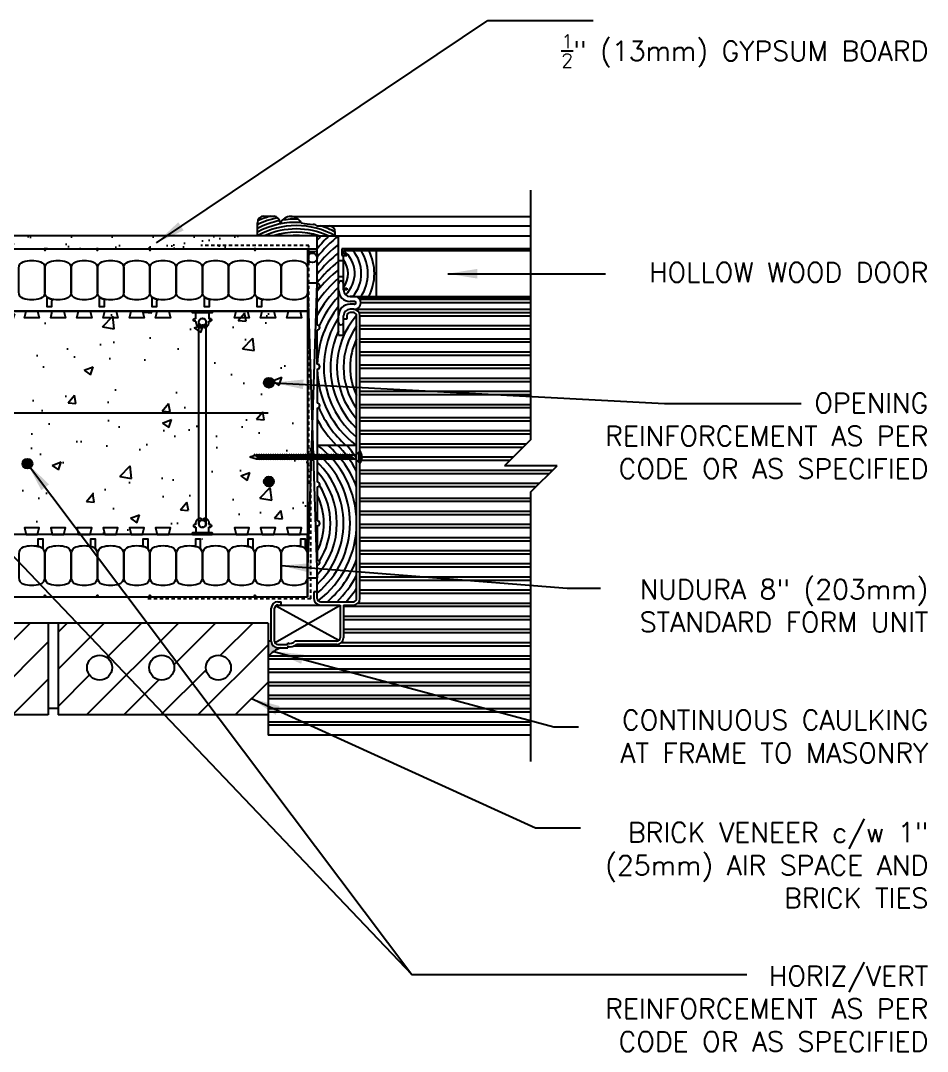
# Model space of a CAD drawing. Header units: inches. Extents: x 437.3 to 491.5, y 567.9 to 607.2.
# Drawn here: x 456.95 to 491.5, y 567.91 to 607.17 of the extents above; entities that cross this region are included whole.
import ezdxf

# ---------------------------------------------------------------- set-up
doc = ezdxf.new("R2010")
doc.units = ezdxf.units.IN
doc.header["$LTSCALE"] = 0.5
doc.header["$MEASUREMENT"] = 0
doc.linetypes.add('DASHED2', pattern=[0.375, 0.25, -0.125])
for name, color, linetype in [('HATCH', 12, 'Continuous'), ('line25', 2, 'Continuous'), ('LINE50', 5, 'Continuous'), ('LINE65', 3, 'Continuous'), ('LINE9', 9, 'Continuous'), ('TEXT', 4, 'Continuous')]:
    doc.layers.add(name, color=color, linetype=linetype)
doc.styles.add('DIM', font='romans.shx', dxfattribs={"width": 0.7})
doc.styles.add('ROMANS', font='romans.shx', dxfattribs={"height": 1.125})
doc.dimstyles.new('ext_12', dxfattribs={"dimscale": 12, "dimtxt": 0.09375, "dimasz": 0.09375, "dimexe": 0.09375, "dimexo": 0.0625, "dimgap": 0.0625, "dimtad": 1, "dimdec": 1, "dimzin": 3, "dimdsep": 46, "dimlunit": 4, "dimtxsty": 'DIM', "dimcen": 0.09, "dimdle": 0.09375, "dimclrt": 4, "dimadec": 0, "dimazin": 0, "dimtfac": 1, "dimtdec": 1, "dimtmove": 2, "dimatfit": 3, "dimfxl": 0, "dimfrac": 2, "dimtolj": 1, "dimtzin": 0, "dimarcsym": 0})

# ---------------------------------------------------------------- blocks, each defined once
blk = doc.blocks.new('Connector')
blk.add_point((0.271, 0))
at = {"layer": 'LINE9'}
for p, q in [((0, 0.375), (0, -0.375)), ((0.062, -0.375), (0.062, 0.375)), ((0.281, 0.25), (0.062, 0.25))]:
    blk.add_line(p, q, dxfattribs=at)
for points, weights in [([(0.007, 0.375), (0.004, 0.375), (0, 0.375)], [1, 0.972587069138, 0.950305488115]), ([(0.327, 0.343), (0.308, 0.343), (0.281, 0.317), (0.281, 0.297)], [1, 0.85355339, 0.85355339, 1]), ([(0.328, 0.343), (0.327, 0.343), (0.327, 0.343)], [1, 0.70710678, 1]), ([(0.375, 0.297), (0.375, 0.317), (0.348, 0.343), (0.329, 0.343)], [1, 0.85355339, 0.85355339, 1]), ([(0.406, 0.25), (0.546, 0.25), (0.619, 0.131)], [0.958404415409, 0.794674173519, 0.864651571113]), ([(0.619, 0.052), (0.612, 0.049), (0.604, 0.049)], [0.83615024178, 0.892081430621, 1]), ([(0, -0.375), (0.004, -0.375), (0.007, -0.375)], [0.950305488115, 0.972587069138, 1]), ([(0.281, -0.297), (0.281, -0.317), (0.308, -0.343), (0.327, -0.343)], [1, 0.85355339, 0.85355339, 1]), ([(0.327, -0.343), (0.281, -0.343), (0.281, -0.297)], [1, 0.70710678, 1]), ([(0.329, -0.343), (0.348, -0.343), (0.375, -0.317), (0.375, -0.297)], [1, 0.85355339, 0.85355339, 1]), ([(0.375, -0.297), (0.375, -0.343), (0.329, -0.343)], [1, 0.70710678, 1]), ([(0.619, -0.131), (0.546, -0.25), (0.406, -0.25)], [0.864651574428, 0.794674169686, 0.958404415195]), ([(0.604, -0.049), (0.612, -0.049), (0.619, -0.052)], [1, 0.89208144177, 0.836150253337])]:
    blk.add_rational_spline(points, weights, degree=2, dxfattribs=at)
for points, degree in [([(0, 0.375), (0.002, 0.375), (0.005, 0.375), (0.007, 0.375)], 3), ([(0.007, 0.375), (0.021, 0.375), (0.051, 0.375), (0.062, 0.375), (0.062, 0.375)], 3), ([(0.281, 0.25), (0.281, 0.297)], 1), ([(0.327, 0.343), (0.327, 0.343), (0.328, 0.343), (0.328, 0.343)], 3), ([(0.328, 0.343), (0.329, 0.343), (0.329, 0.343), (0.329, 0.343)], 3), ([(0.375, 0.25), (0.375, 0.297)], 1), ([(0.406, 0.25), (0.375, 0.25)], 1), ([(0.406, 0.25), (0.406, 0.25)], 1), ([(0.406, 0.25), (0.406, 0.25)], 1), ([(0.406, 0.25), (0.406, 0.25)], 1), ([(0.406, 0.25), (0.406, 0.25)], 1), ([(0.406, 0.25), (0.406, 0.25)], 1), ([(0.406, 0.25), (0.406, 0.25)], 1), ([(0.406, 0.25), (0.406, 0.25)], 1), ([(0.406, 0.25), (0.406, 0.25)], 1), ([(0.406, 0.25), (0.406, 0.25)], 1), ([(0.406, 0.25), (0.406, 0.25)], 1), ([(0.406, 0.25), (0.406, 0.25)], 1), ([(0.406, 0.25), (0.406, 0.25)], 1), ([(0.406, 0.25), (0.406, 0.25)], 1), ([(0.406, 0.25), (0.406, 0.25)], 1), ([(0.406, 0.25), (0.406, 0.25)], 1), ([(0.406, 0.25), (0.406, 0.25)], 1), ([(0.406, 0.25), (0.406, 0.25)], 1), ([(0.406, 0.25), (0.406, 0.25)], 1), ([(0.406, 0.25), (0.406, 0.25)], 1), ([(0.406, 0.25), (0.406, 0.25)], 1), ([(0.406, 0.25), (0.406, 0.25)], 1), ([(0.406, 0.25), (0.406, 0.25)], 1), ([(0.406, 0.25), (0.406, 0.25)], 1), ([(0.406, 0.25), (0.406, 0.25)], 1), ([(0.604, 0.049), (0.532, 0.049)], 1), ([(0.532, 0.049), (0.532, 0.049)], 1), ([(0.532, 0.049), (0.532, 0.049)], 1), ([(0.532, 0.049), (0.532, 0.049)], 1), ([(0.532, 0.049), (0.532, 0.049)], 1), ([(0.532, 0.049), (0.532, 0.049)], 1), ([(0.532, 0.049), (0.532, 0.049)], 1), ([(0.532, 0.049), (0.532, 0.049)], 1), ([(0.532, 0.049), (0.532, 0.049)], 1), ([(0.532, 0.049), (0.532, 0.049)], 1), ([(0.532, 0.049), (0.532, 0.049)], 1), ([(0.604, 0.049), (0.609, 0.049), (0.614, 0.05), (0.619, 0.052)], 3), ([(0.604, 0.049), (0.604, 0.049)], 1), ([(0.604, 0.049), (0.604, 0.049)], 1), ([(0.604, 0.049), (0.604, 0.049)], 1), ([(0.604, 0.049), (0.604, 0.049)], 1), ([(0.619, 0.131), (0.619, 0.052)], 1), ([(0.619, 0.131), (0.619, 0.131)], 1), ([(0.619, 0.131), (0.619, 0.131)], 1), ([(0.619, 0.131), (0.619, 0.131)], 1), ([(0.619, 0.131), (0.619, 0.131)], 1), ([(0.007, -0.375), (0.005, -0.375), (0.002, -0.375), (0, -0.375)], 3), ([(0.062, -0.375), (0.062, -0.375), (0.051, -0.375), (0.021, -0.375), (0.007, -0.375)], 3), ([(0.062, -0.25), (0.281, -0.25)], 1), ([(0.281, -0.297), (0.281, -0.25)], 1), ([(0.281, -0.25), (0.281, -0.297)], 1), ([(0.328, -0.343), (0.328, -0.343), (0.327, -0.343), (0.327, -0.343)], 3), ([(0.329, -0.343), (0.329, -0.343), (0.329, -0.343), (0.328, -0.343)], 3), ([(0.375, -0.25), (0.375, -0.297)], 1), ([(0.375, -0.297), (0.375, -0.25)], 1), ([(0.406, -0.25), (0.375, -0.25)], 1), ([(0.406, -0.25), (0.406, -0.25)], 1), ([(0.406, -0.25), (0.406, -0.25)], 1), ([(0.406, -0.25), (0.406, -0.25)], 1), ([(0.406, -0.25), (0.406, -0.25)], 1), ([(0.406, -0.25), (0.406, -0.25)], 1), ([(0.406, -0.25), (0.406, -0.25)], 1), ([(0.406, -0.25), (0.406, -0.25)], 1), ([(0.406, -0.25), (0.406, -0.25)], 1), ([(0.406, -0.25), (0.406, -0.25)], 1), ([(0.406, -0.25), (0.406, -0.25)], 1), ([(0.406, -0.25), (0.406, -0.25)], 1), ([(0.532, -0.049), (0.604, -0.049)], 1), ([(0.604, -0.049), (0.58, -0.049), (0.556, -0.049), (0.532, -0.049)], 3), ([(0.532, -0.049), (0.532, -0.049)], 1), ([(0.532, -0.049), (0.532, -0.049)], 1), ([(0.532, -0.049), (0.532, -0.049)], 1), ([(0.532, -0.049), (0.532, -0.049)], 1), ([(0.619, -0.052), (0.614, -0.05), (0.609, -0.049), (0.604, -0.049)], 3), ([(0.604, -0.049), (0.604, -0.049)], 1), ([(0.604, -0.049), (0.604, -0.049)], 1), ([(0.604, -0.049), (0.604, -0.049)], 1), ([(0.604, -0.049), (0.604, -0.049)], 1), ([(0.604, -0.049), (0.604, -0.049)], 1), ([(0.604, -0.049), (0.604, -0.049)], 1), ([(0.604, -0.049), (0.604, -0.049)], 1), ([(0.604, -0.049), (0.604, -0.049)], 1), ([(0.619, -0.052), (0.619, -0.131)], 1), ([(0.619, -0.131), (0.619, -0.131)], 1), ([(0.619, -0.131), (0.619, -0.131)], 1), ([(0.619, -0.131), (0.619, -0.131)], 1), ([(0.619, -0.131), (0.619, -0.131)], 1)]:
    blk.add_open_spline(points, degree=degree, dxfattribs=at)
for points, weights, knots in [([(0.062, 0.375), (0.062, 0.375), (0.046, 0.375), (0.03, 0.375), (0.007, 0.375)], [0.868718858569, 0.861102746415, 1, 0.861102734288, 0.868718859898], [0, 0, 0, 0.5, 0.5, 1, 1, 1]), ([(0.532, 0.049), (0.472, 0.203), (0.333, 0.113), (0.157, 0), (0.333, -0.113), (0.472, -0.203), (0.532, -0.049)], [0.899508922286, 0.599718215298, 1, 0.54226024, 1, 0.599718224335, 0.899508908749], [0, 0, 0, 0.318112, 0.318112, 0.681888, 0.681888, 1, 1, 1]), ([(0.007, -0.375), (0.03, -0.375), (0.046, -0.375), (0.062, -0.375), (0.062, -0.375)], [0.868718859319, 0.861102739573, 1, 0.861102742958, 0.868718858948], [0, 0, 0, 0.5, 0.5, 1, 1, 1])]:
    blk.add_rational_spline(points, weights, degree=2, knots=knots, dxfattribs=at)

msp = doc.modelspace()

# ---------------------------------------------------------------- hatches: boundary and pattern name
at = {"layer": 'HATCH'}
h = msp.add_hatch(dxfattribs=at)
h.set_pattern_fill('AR-SAND', color=256, scale=0.5, style=0)
h.set_pattern_definition([(37.5, (-2438.197, 139.0355), (-0.03149668, 0.96341188), [0, -0.76, 0, -0.85, 0, -0.8125]), (7.5, (-2438.197, 139.0355), (0.88488835, 1.41107303), [0, -0.41, 0, -0.685, 0, -0.2625]), (327.5, (-2438.812, 139.0355), (1.55707093, 0.00282953), [0, -0.25, 0, -0.9, 0, -1.175]), (317.5, (-2438.812, 139.0355), (1.5030633, 0.4388378), [0, -0.125, 0, -0.59, 0, -0.675])])
h.paths.add_polyline_path([(455.281, 598.972), (449.596, 598.972), (449.596, 598.472), (455.281, 598.472)])
h.paths.add_polyline_path([(465.993, 598.972), (455.281, 598.972), (455.281, 598.472), (465.993, 598.472)])
h.paths.add_polyline_path([(438.558, 598.972), (438.558, 598.472), (449.596, 598.472), (449.596, 598.972)])
h = msp.add_hatch(dxfattribs=at)
h.set_pattern_fill('AR-CONC', color=256, scale=0.5)
h.set_pattern_definition([(50, (0, 0), (3.586301, -0.313761), [0.375, -4.125]), (355, (0, 0), (-0.693757, 3.76096), [0.3, -3.3]), (100.45144, (0.299, -0.026), (2.892544, 3.4472), [0.318701, -3.50571]), (46.1842, (0, 1), (5.336207, -0.827596), [0.5625, -6.1875]), (96.6356, (0.4447, 0.931), (4.67331, 4.870593), [0.47805, -5.25857]), (351.1842, (0, 1), (4.67331, 4.870593), [0.45, -4.95]), (21, (0.5, 0.75), (2.984535, -2.013094), [0.375, -4.125]), (326, (0.5, 0.75), (1.216577, 3.62575), [0.3, -3.3]), (71.45144, (0.7487, 0.5822), (4.201112, 1.612656), [0.318701, -3.50571]), (37.5, (0, 0), (0.0607993, 1.6644693), [0, -3.26, 0, -3.35, 0, -3.3125]), (7.5, (0, 0), (1.3153477, 1.9720586), [0, -1.91, 0, -3.185, 0, -1.2625]), (327.5, (-1.115, 0), (2.6691122, -0.1127744), [0, -1.25, 0, -3.9, 0, -5.175]), (317.5, (-1.615, 0), (2.915931, 0.500525), [0, -1.625, 0, -2.59, 0, -3.675])])
h.paths.add_polyline_path([(438.558, 596.097), (467.88, 596.097), (467.88, 587.597), (438.558, 587.597), (438.558, 589.124), (437.306, 589.847), (439.828, 589.847), (438.558, 590.58)])
h = msp.add_hatch(dxfattribs=at)
h.set_pattern_fill('ANSI31', color=256, scale=8, style=0)
h.set_pattern_definition([(45, (-13.8634, -82.1147), (-0.7071068, 0.7071068), [])])
h.paths.add_polyline_path([(441.255, 584.222), (438.558, 584.222), (438.558, 580.722), (441.255, 580.722)])
h.paths.add_polyline_path([(438.889, 582.523, -1), (439.842, 582.523, -1)], flags=16)
h.paths.add_polyline_path([(449.63, 584.222), (441.63, 584.222), (441.63, 580.722), (449.63, 580.722)])
h.paths.add_polyline_path([(445.104, 582.523, -1), (446.057, 582.523, -1)], flags=16)
h.paths.add_polyline_path([(442.735, 582.523, -1), (443.688, 582.523, -1)], flags=16)
h.paths.add_polyline_path([(447.264, 582.523, -1), (448.217, 582.523, -1)], flags=16)
h.paths.add_polyline_path([(458.005, 584.222), (450.005, 584.222), (450.005, 580.722), (458.005, 580.722)])
h.paths.add_polyline_path([(453.479, 582.523, -1), (454.432, 582.523, -1)], flags=16)
h.paths.add_polyline_path([(455.639, 582.523, -1), (456.592, 582.523, -1)], flags=16)
h.paths.add_polyline_path([(451.11, 582.523, -1), (452.063, 582.523, -1)], flags=16)
h.paths.add_polyline_path([(466.38, 584.222), (458.38, 584.222), (458.38, 580.722), (466.38, 580.722)])
h.paths.add_polyline_path([(461.854, 582.523, -1), (462.807, 582.523, -1)], flags=16)
h.paths.add_polyline_path([(459.485, 582.523, -1), (460.438, 582.523, -1)], flags=16)
h.paths.add_polyline_path([(464.014, 582.523, -1), (464.967, 582.523, -1)], flags=16)
at = {"layer": 'LINE65'}
for points in [[(466.601, 593.376, 1), (466.226, 593.376, 1)], [(457.402, 590.292, 1), (457.027, 590.292, 1)], [(466.601, 589.614, 1), (466.226, 589.614, 1)]]:
    msp.add_hatch(color=256, dxfattribs=at).paths.add_polyline_path(points)
at = {"layer": 'LINE9'}
msp.add_hatch(color=0, dxfattribs=at).paths.add_polyline_path([(466.38, 582.938, -0.122241), (466.871, 583.284), (466.755, 583.284, -0.414214), (466.505, 583.534), (466.38, 583.534)])

# ---------------------------------------------------------------- linework, layer by layer
at = {"layer": 'HATCH', "color": 6, "linetype": 'DASHED2'}
for p, q in [((467.939, 598.597), (463.814, 598.597)), ((467.939, 589.523), (467.939, 598.597)), ((468.005, 585.15), (468.005, 590.988)), ((468.005, 585.15), (461.763, 585.15))]:
    msp.add_line(p, q, dxfattribs=at)
at = {"layer": 'HATCH'}
for p, q in [((467.88, 585.949), (468.255, 597.181)), ((467.88, 597.181), (468.255, 585.949)), ((476.395, 596.541), (469.879, 596.541)), ((476.395, 596.416), (469.912, 596.416)), ((476.395, 596.041), (469.88, 596.041)), ((476.395, 595.916), (469.88, 595.916)), ((476.395, 595.541), (469.88, 595.541)), ((476.395, 595.416), (469.88, 595.416)), ((476.395, 595.041), (469.88, 595.041)), ((476.395, 594.916), (469.88, 594.916)), ((476.395, 594.541), (469.88, 594.541)), ((476.395, 594.416), (469.88, 594.416)), ((476.395, 594.041), (469.88, 594.041)), ((476.395, 593.916), (469.88, 593.916)), ((476.395, 593.541), (469.88, 593.541)), ((476.395, 593.416), (469.88, 593.416)), ((476.395, 593.041), (469.88, 593.041)), ((476.395, 592.916), (469.88, 592.916)), ((476.395, 592.539), (469.88, 592.539)), ((476.395, 592.414), (469.88, 592.414)), ((476.395, 592.039), (469.88, 592.039)), ((476.395, 591.914), (469.88, 591.914)), ((476.395, 591.539), (469.88, 591.539)), ((476.395, 591.414), (469.88, 591.414)), ((476.218, 591.037), (469.88, 591.037)), ((476.093, 590.912), (469.88, 590.912)), ((475.718, 590.537), (469.88, 590.537)), ((475.593, 590.412), (469.88, 590.412)), ((477.218, 590.037), (469.88, 590.037)), ((477.093, 589.912), (469.88, 589.912)), ((476.714, 589.533), (469.88, 589.533)), ((476.589, 589.408), (469.88, 589.408)), ((476.395, 588.972), (469.88, 588.972)), ((476.395, 588.847), (469.88, 588.847)), ((476.395, 588.472), (469.88, 588.472)), ((476.395, 588.347), (469.88, 588.347)), ((476.395, 587.972), (469.88, 587.972)), ((476.395, 587.847), (469.88, 587.847)), ((476.395, 587.472), (469.88, 587.472)), ((476.395, 587.347), (469.88, 587.347)), ((476.395, 586.972), (469.88, 586.972)), ((476.395, 586.847), (469.88, 586.847)), ((476.395, 586.472), (469.88, 586.472)), ((476.395, 586.347), (469.88, 586.347)), ((476.395, 585.972), (469.88, 585.972)), ((476.395, 585.847), (469.88, 585.847)), ((476.395, 585.472), (469.88, 585.472)), ((476.395, 585.347), (469.88, 585.347)), ((466.647, 583.481), (469.13, 584.909)), ((469.082, 583.561), (466.667, 584.873)), ((476.395, 584.847), (469.255, 584.847)), ((476.395, 584.972), (469.795, 584.972)), ((476.395, 584.472), (469.255, 584.472)), ((476.395, 584.347), (469.255, 584.347)), ((476.395, 583.972), (469.255, 583.972)), ((476.395, 583.847), (469.255, 583.847)), ((476.395, 583.465), (469.162, 583.465)), ((476.395, 583.34), (467.348, 583.34)), ((476.395, 582.965), (466.38, 582.965)), ((476.395, 582.84), (466.38, 582.84)), ((476.395, 582.465), (466.38, 582.465)), ((476.395, 582.34), (466.38, 582.34)), ((476.395, 581.958), (466.38, 581.958)), ((476.395, 581.833), (466.38, 581.833)), ((476.395, 581.458), (466.38, 581.458)), ((476.395, 581.333), (466.38, 581.333)), ((476.395, 580.958), (466.38, 580.958)), ((476.395, 580.833), (466.38, 580.833)), ((476.395, 580.451), (466.38, 580.451)), ((476.395, 580.327), (466.38, 580.327))]:
    msp.add_line(p, q, dxfattribs=at)
for centre, radius, start, end in [((467.458, 596.316), 3.418, 102.0651, 115.7495), ((467.458, 596.316), 3.293, 101.0243, 116.8034), ((467.458, 596.316), 3.543, 105.9774, 114.627), ((467.458, 596.316), 3.293, 88.8322, 99.4629), ((467.458, 596.316), 3.168, 86.825, 117.9516), ((467.458, 596.316), 3.043, 60.7919, 119.2081), ((467.458, 596.316), 2.918, 65.54, 114.46), ((467.458, 596.316), 3.168, 62.0612, 73.0968), ((467.458, 596.316), 2.793, 71.9887, 108.0113), ((467.458, 596.316), 2.668, 84.5984, 95.4016), ((471.965, 595.578), 4.71, 133.8958, 141.9669), ((471.965, 595.901), 4.71, 139.3011, 141.9669), ((471.965, 595.255), 4.71, 127.9619, 141.9669), ((471.965, 594.933), 4.71, 127.9619, 141.9669), ((468.574, 597.534), 1.109, 313.276, 52.0991), ((468.574, 597.534), 1.359, 319.9163, 40.0837), ((468.574, 597.534), 1.609, 327.0538, 32.9462), ((468.574, 597.534), 1.859, 331.9196, 28.0804), ((468.574, 597.534), 2.109, 23.6895, 24.5136), ((471.965, 594.61), 4.71, 127.9619, 141.9669), ((471.965, 594.287), 4.71, 127.9619, 141.9669), ((468.574, 597.534), 0.859, 322.4764, 37.5236), ((471.965, 593.965), 4.71, 127.9619, 141.9669), ((471.965, 593.965), 4.46, 130.513, 146.2851), ((471.965, 593.965), 4.21, 133.4878, 151.7885), ((471.965, 593.965), 3.96, 137.025, 156.6047), ((471.965, 593.965), 3.71, 141.3484, 178.184), ((471.965, 593.965), 3.46, 146.8657, 230.3071), ((471.965, 593.965), 2.96, 138.2975, 221.706), ((471.965, 593.965), 3.96, 158.9628, 159.5284), ((471.965, 593.965), 3.21, 154.504, 226.495), ((471.965, 593.965), 2.71, 144.6318, 215.3682), ((471.965, 593.965), 2.46, 153.9396, 206.0604), ((471.965, 593.965), 3.71, 181.1088, 232.9696), ((471.965, 593.965), 3.96, 202.8027, 228.4099), ((471.965, 593.965), 4.21, 208.2115, 224.7082), ((466.045, 588.023), 3.71, 307.2647, 53.4425), ((466.045, 588.023), 3.96, 20.4719, 48.8113), ((466.045, 588.023), 4.21, 28.2117, 45.0605), ((466.045, 588.023), 4.46, 33.7151, 41.9261), ((466.045, 588.023), 3.46, 309.6927, 50.3073), ((466.045, 588.023), 3.21, 313.5049, 46.4951), ((466.045, 588.023), 2.96, 318.2938, 41.7062), ((466.045, 588.023), 2.71, 327.7067, 32.0927), ((466.045, 588.023), 2.46, 333.9392, 26.0608), ((466.045, 588.023), 3.96, 310.9881, 339.5281), ((466.045, 588.023), 4.21, 314.7637, 331.7883), ((466.045, 588.023), 4.46, 317.9163, 326.2849)]:
    msp.add_arc(centre, radius, start, end, dxfattribs=at)
at = {"layer": 'line25'}
for p, q in [((467.88, 596.097), (438.558, 596.097)), ((467.88, 587.597), (438.558, 587.597)), ((463.859, 587.428), (463.88, 587.428)), ((458.005, 584.222), (458.005, 580.722)), ((458.38, 584.222), (458.38, 580.722)), ((458.38, 584.222), (458.38, 580.722)), ((466.38, 584.222), (466.38, 580.722)), ((458.005, 580.722), (450.005, 580.722)), ((458.38, 580.972), (458.005, 580.972)), ((466.38, 580.722), (458.38, 580.722))]:
    msp.add_line(p, q, dxfattribs=at)
for points in [[(457.599, 596.097), (457.661, 595.847), (457.099, 595.847), (457.161, 596.097)], [(458.599, 596.097), (458.661, 595.847), (458.099, 595.847), (458.161, 596.097)], [(459.599, 596.097), (459.661, 595.847), (459.099, 595.847), (459.161, 596.097)], [(460.599, 596.097), (460.661, 595.847), (460.099, 595.847), (460.161, 596.097)], [(461.599, 596.097), (461.661, 595.847), (461.099, 595.847), (461.161, 596.097)], [(462.599, 596.097), (462.661, 595.847), (462.099, 595.847), (462.161, 596.097)], [(465.599, 596.097), (465.661, 595.847), (465.099, 595.847), (465.161, 596.097)], [(466.599, 596.097), (466.661, 595.847), (466.099, 595.847), (466.161, 596.097)], [(467.599, 596.097), (467.661, 595.847), (467.099, 595.847), (467.161, 596.097)], [(457.599, 587.597), (457.661, 587.847), (457.099, 587.847), (457.161, 587.597)], [(458.599, 587.597), (458.661, 587.847), (458.099, 587.847), (458.161, 587.597)], [(459.599, 587.597), (459.661, 587.847), (459.099, 587.847), (459.161, 587.597)], [(460.599, 587.597), (460.661, 587.847), (460.099, 587.847), (460.161, 587.597)], [(461.599, 587.597), (461.661, 587.847), (461.099, 587.847), (461.161, 587.597)], [(462.599, 587.597), (462.661, 587.847), (462.099, 587.847), (462.161, 587.597)], [(465.599, 587.597), (465.661, 587.847), (465.099, 587.847), (465.161, 587.597)], [(466.599, 587.597), (466.661, 587.847), (466.099, 587.847), (466.161, 587.597)], [(467.599, 587.597), (467.661, 587.847), (467.099, 587.847), (467.161, 587.597)]]:
    msp.add_lwpolyline(points, close=True, dxfattribs=at)
at = {"layer": 'line25', "flags": 128}
msp.add_lwpolyline([(466.38, 584.222), (438.558, 584.222)], dxfattribs=at)
at = {"layer": 'line25'}
for centre in [(459.962, 582.523), (462.331, 582.523), (464.491, 582.523)]:
    msp.add_circle(centre, 0.477, dxfattribs=at)
at = {"layer": 'LINE50'}
for p, q in [((438.567, 598.472), (467.88, 598.472)), ((467.88, 598.472), (467.88, 596.097)), ((467.88, 587.597), (467.88, 585.222)), ((467.88, 585.222), (467.88, 587.597)), ((438.567, 585.222), (467.88, 585.222))]:
    msp.add_line(p, q, dxfattribs=at)
at = {"layer": 'LINE65', "flags": 128}
msp.add_lwpolyline([(438.558, 592.225), (466.38, 592.225)], dxfattribs=at)
at = {"layer": 'LINE65'}
for centre in [(466.414, 593.376), (457.214, 590.292), (466.414, 589.614)]:
    msp.add_circle(centre, 0.188, dxfattribs=at)
at = {"layer": 'LINE9'}
for p, q in [((476.395, 591.215), (476.395, 600.708)), ((466.223, 599.722), (466.607, 599.722)), ((467.244, 599.708), (476.395, 599.708)), ((465.973, 598.972), (465.973, 599.472)), ((468.228, 599.347), (468.693, 599.347)), ((468.693, 599.347), (476.395, 599.347)), ((468.255, 598.972), (469.068, 598.972)), ((468.943, 598.972), (468.943, 599.097)), ((469.068, 595.192), (469.068, 598.972)), ((469.068, 598.972), (476.395, 598.972)), ((468.255, 597.161), (468.255, 598.559)), ((476.395, 598.472), (469.193, 598.472)), ((469.193, 598.472), (469.193, 598.222)), ((469.255, 598.284), (469.255, 598.409)), ((469.255, 598.409), (471.71, 598.409)), ((469.255, 598.409), (476.395, 598.409)), ((470.505, 598.409), (470.505, 596.659)), ((469.068, 598.037), (469.255, 598.037)), ((469.193, 598.222), (469.38, 598.222)), ((469.255, 598.284), (469.38, 598.284)), ((469.255, 596.909), (469.255, 598.222)), ((469.38, 598.222), (469.38, 598.284)), ((469.068, 597.422), (469.255, 597.422)), ((467.88, 597.181), (468.255, 597.181)), ((468.255, 595.574), (468.255, 596.972)), ((469.255, 596.909), (469.255, 597.159)), ((469.255, 596.972), (469.38, 596.972)), ((469.38, 596.909), (469.255, 596.909)), ((469.38, 596.972), (469.38, 596.909)), ((469.63, 596.659), (469.505, 596.659)), ((469.505, 596.659), (476.395, 596.659)), ((469.66, 596.474), (469.505, 596.472)), ((476.395, 596.597), (469.835, 596.597)), ((467.88, 596.097), (467.88, 587.597)), ((469.66, 596.363), (469.505, 596.366)), ((469.63, 596.178), (469.505, 596.178)), ((469.63, 596.053), (469.505, 596.053)), ((469.63, 596.053), (469.505, 596.053)), ((469.669, 596.175), (476.395, 596.175)), ((463.739, 588.003), (463.739, 595.689)), ((464.021, 588.003), (464.021, 595.689)), ((469.255, 595.803), (469.255, 595.928)), ((469.38, 595.803), (469.255, 595.803)), ((469.255, 595.192), (469.255, 595.803)), ((469.38, 595.928), (469.38, 595.803)), ((469.755, 585.159), (469.755, 595.928)), ((469.88, 585.159), (469.88, 595.928)), ((468.255, 594.082), (468.255, 595.385)), ((469.068, 595.192), (469.255, 595.192)), ((468.255, 593.893), (468.255, 592.598)), ((468.255, 592.409), (468.255, 589.597)), ((468.255, 591.003), (469.755, 591.003)), ((476.395, 591.215), (475.395, 590.215)), ((465.943, 590.622), (465.693, 590.544)), ((465.943, 590.466), (465.693, 590.544)), ((466.072, 590.434), (465.853, 590.653)), ((466.16, 590.434), (465.941, 590.653)), ((469.729, 590.622), (465.943, 590.622)), ((466.248, 590.434), (466.03, 590.653)), ((466.337, 590.434), (466.118, 590.653)), ((466.425, 590.434), (466.206, 590.653)), ((466.514, 590.434), (466.295, 590.653)), ((466.602, 590.434), (466.383, 590.653)), ((466.69, 590.434), (466.472, 590.653)), ((466.779, 590.434), (466.56, 590.653)), ((466.867, 590.434), (466.648, 590.653)), ((466.955, 590.434), (466.737, 590.653)), ((467.044, 590.434), (466.825, 590.653)), ((467.132, 590.434), (466.913, 590.653)), ((467.221, 590.434), (467.002, 590.653)), ((467.309, 590.434), (467.09, 590.653)), ((467.397, 590.434), (467.179, 590.653)), ((467.486, 590.434), (467.267, 590.653)), ((467.574, 590.434), (467.355, 590.653)), ((467.663, 590.434), (467.444, 590.653)), ((467.751, 590.434), (467.532, 590.653)), ((467.839, 590.434), (467.621, 590.653)), ((467.928, 590.434), (467.709, 590.653)), ((468.016, 590.434), (467.797, 590.653)), ((468.105, 590.434), (467.886, 590.653)), ((468.193, 590.434), (467.974, 590.653)), ((468.281, 590.434), (468.063, 590.653)), ((468.37, 590.434), (468.151, 590.653)), ((468.458, 590.434), (468.239, 590.653)), ((468.546, 590.434), (468.328, 590.653)), ((468.635, 590.434), (468.416, 590.653)), ((468.723, 590.434), (468.504, 590.653)), ((468.812, 590.434), (468.593, 590.653)), ((468.9, 590.434), (468.681, 590.653)), ((468.988, 590.434), (468.77, 590.653)), ((469.077, 590.434), (468.858, 590.653)), ((469.165, 590.434), (468.946, 590.653)), ((469.254, 590.434), (469.035, 590.653)), ((469.342, 590.434), (469.123, 590.653)), ((469.43, 590.434), (469.212, 590.653)), ((469.519, 590.434), (469.3, 590.653)), ((469.607, 590.434), (469.388, 590.653)), ((469.695, 590.434), (469.477, 590.653)), ((469.729, 590.622), (469.854, 590.747)), ((469.854, 590.341), (469.854, 590.747)), ((469.854, 590.606), (469.88, 590.606)), ((469.729, 590.466), (465.943, 590.466)), ((469.729, 590.466), (469.854, 590.341)), ((469.854, 590.481), (469.88, 590.481)), ((477.395, 590.215), (475.395, 590.215)), ((476.395, 589.215), (477.395, 590.215)), ((468.255, 589.408), (468.255, 588.113)), ((476.395, 578.946), (476.395, 589.215)), ((468.255, 587.924), (468.255, 586.621)), ((468.255, 585.159), (468.255, 586.432)), ((467.88, 585.949), (468.255, 585.949)), ((466.755, 585.034), (466.88, 585.034)), ((466.88, 584.909), (466.88, 585.034)), ((468.255, 585.409), (468.13, 585.409)), ((468.13, 585.409), (468.13, 585.159)), ((468.255, 585.159), (468.255, 585.409)), ((468.38, 585.034), (469.63, 585.034)), ((466.505, 583.534), (466.505, 584.784)), ((466.63, 583.534), (466.63, 584.784)), ((466.755, 584.909), (466.88, 584.909)), ((466.88, 584.909), (468.38, 584.909)), ((468.38, 584.909), (469.13, 584.909)), ((469.13, 584.909), (469.13, 583.659)), ((469.255, 584.909), (469.255, 583.659)), ((469.255, 584.909), (469.63, 584.909)), ((466.505, 583.534), (466.38, 583.534)), ((467.13, 583.409), (467.13, 583.472)), ((469.005, 583.534), (467.403, 583.534)), ((466.755, 583.409), (467.13, 583.409)), ((466.755, 583.284), (467.13, 583.284)), ((467.13, 583.336), (467.13, 583.284)), ((469.005, 583.409), (467.459, 583.409)), ((466.38, 580.722), (466.38, 579.946)), ((476.395, 579.946), (466.38, 579.946))]:
    msp.add_line(p, q, dxfattribs=at)
at = {"layer": 'LINE9', "flags": 128}
msp.add_lwpolyline([(467.88, 598.472), (468.255, 598.472), (468.255, 598.972), (438.558, 598.972)], dxfattribs=at)
at = {"layer": 'LINE9'}
for points in [[(457.849, 598.472), (457.88, 598.407), (457.911, 598.472)], [(459.849, 598.472), (459.88, 598.407), (459.911, 598.472)], [(461.849, 598.472), (461.88, 598.407), (461.911, 598.472)], [(465.849, 598.472), (465.88, 598.407), (465.911, 598.472)], [(438.558, 596.097), (467.88, 596.097), (467.88, 587.597), (438.558, 587.597), (438.558, 589.124), (437.306, 589.847), (439.828, 589.847), (438.558, 590.58)], [(457.849, 585.222), (457.88, 585.286), (457.911, 585.222)], [(459.849, 585.222), (459.88, 585.286), (459.911, 585.222)], [(461.849, 585.222), (461.88, 585.286), (461.911, 585.222)], [(465.849, 585.222), (465.88, 585.286), (465.911, 585.222)]]:
    msp.add_lwpolyline(points, close=True, dxfattribs=at)
for points in [[(457.707, 596.586, -0.157671), (457.053, 596.586, -0.325305), (456.88, 596.824), (456.88, 597.745, -0.325305), (457.053, 597.983, -0.157671), (457.707, 597.983, -0.325305), (457.88, 597.745), (457.88, 596.824, -0.325305)], [(458.707, 596.586, -0.157671), (458.053, 596.586, -0.325305), (457.88, 596.824), (457.88, 597.745, -0.325305), (458.053, 597.983, -0.157671), (458.707, 597.983, -0.325305), (458.88, 597.745), (458.88, 596.824, -0.325305)], [(459.707, 596.586, -0.157671), (459.053, 596.586, -0.325305), (458.88, 596.824), (458.88, 597.745, -0.325305), (459.053, 597.983, -0.157671), (459.707, 597.983, -0.325305), (459.88, 597.745), (459.88, 596.824, -0.325305)], [(460.707, 596.586, -0.157671), (460.053, 596.586, -0.325305), (459.88, 596.824), (459.88, 597.745, -0.325305), (460.053, 597.983, -0.157671), (460.707, 597.983, -0.325305), (460.88, 597.745), (460.88, 596.824, -0.325305)], [(461.707, 596.586, -0.157671), (461.053, 596.586, -0.325305), (460.88, 596.824), (460.88, 597.745, -0.325305), (461.053, 597.983, -0.157671), (461.707, 597.983, -0.325305), (461.88, 597.745), (461.88, 596.824, -0.325305)], [(462.707, 596.586, -0.157671), (462.053, 596.586, -0.325305), (461.88, 596.824), (461.88, 597.745, -0.325305), (462.053, 597.983, -0.157671), (462.707, 597.983, -0.325305), (462.88, 597.745), (462.88, 596.824, -0.325305)], [(463.707, 596.586, -0.157671), (463.053, 596.586, -0.325305), (462.88, 596.824), (462.88, 597.745, -0.325305), (463.053, 597.983, -0.157671), (463.707, 597.983, -0.325305), (463.88, 597.745), (463.88, 596.824, -0.325305)], [(464.707, 596.586, -0.157671), (464.053, 596.586, -0.325305), (463.88, 596.824), (463.88, 597.745, -0.325305), (464.053, 597.983, -0.157671), (464.707, 597.983, -0.325305), (464.88, 597.745), (464.88, 596.824, -0.325305)], [(465.707, 596.586, -0.157671), (465.053, 596.586, -0.325305), (464.88, 596.824), (464.88, 597.745, -0.325305), (465.053, 597.983, -0.157671), (465.707, 597.983, -0.325305), (465.88, 597.745), (465.88, 596.824, -0.325305)], [(466.707, 596.586, -0.157671), (466.053, 596.586, -0.325305), (465.88, 596.824), (465.88, 597.745, -0.325305), (466.053, 597.983, -0.157671), (466.707, 597.983, -0.325305), (466.88, 597.745), (466.88, 596.824, -0.325305)], [(467.707, 596.586, -0.157671), (467.053, 596.586, -0.325305), (466.88, 596.824), (466.88, 597.745, -0.325305), (467.053, 597.983, -0.157671), (467.707, 597.983, -0.325305), (467.88, 597.745), (467.88, 596.824, -0.325305)], [(458.053, 596.586, 0.037267), (458.207, 596.549, 0.463036), (458.134, 596.487), (458.134, 596.265), (457.963, 596.265), (457.963, 596.611, 0.189002), (457.947, 596.654, 0.128407)], [(460.053, 596.586, 0.037267), (460.207, 596.549, 0.463036), (460.134, 596.487), (460.134, 596.265), (459.963, 596.265), (459.963, 596.611, 0.189002), (459.947, 596.654, 0.128407)], [(462.053, 596.586, 0.037267), (462.207, 596.549, 0.463036), (462.134, 596.487), (462.134, 596.265), (461.963, 596.265), (461.963, 596.611, 0.189002), (461.947, 596.654, 0.128407)], [(464.053, 596.586, 0.037267), (464.207, 596.549, 0.463036), (464.134, 596.487), (464.134, 596.265), (463.963, 596.265), (463.963, 596.611, 0.189002), (463.947, 596.654, 0.128407)], [(466.053, 596.586, 0.037267), (466.207, 596.549, 0.463036), (466.134, 596.487), (466.134, 596.265), (465.963, 596.265), (465.963, 596.611, 0.189002), (465.947, 596.654, 0.128407)], [(457.707, 587.108, 0.037267), (457.553, 587.145, 0.463036), (457.626, 587.207), (457.626, 587.428), (457.797, 587.428), (457.797, 587.082, 0.189002), (457.813, 587.04, 0.128407)], [(459.707, 587.108, 0.037267), (459.553, 587.145, 0.463036), (459.626, 587.207), (459.626, 587.428), (459.797, 587.428), (459.797, 587.082, 0.189002), (459.813, 587.04, 0.128407)], [(461.707, 587.108, 0.037267), (461.553, 587.145, 0.463036), (461.626, 587.207), (461.626, 587.428), (461.797, 587.428), (461.797, 587.082, 0.189002), (461.813, 587.04, 0.128407)], [(463.707, 587.108, 0.037267), (463.553, 587.145, 0.463036), (463.626, 587.207), (463.626, 587.428), (463.797, 587.428), (463.797, 587.082, 0.189002), (463.813, 587.04, 0.128407)], [(465.707, 587.108, 0.037267), (465.553, 587.145, 0.463036), (465.626, 587.207), (465.626, 587.428), (465.797, 587.428), (465.797, 587.082, 0.189002), (465.813, 587.04, 0.128407)], [(467.707, 587.108, 0.037267), (467.553, 587.145, 0.463036), (467.626, 587.207), (467.626, 587.428), (467.797, 587.428), (467.797, 587.082, 0.189002), (467.813, 587.04, 0.128407)], [(457.707, 587.108, 0.157671), (457.053, 587.108, 0.325305), (456.88, 586.87), (456.88, 585.949, 0.325305), (457.053, 585.711, 0.157671), (457.707, 585.711, 0.325305), (457.88, 585.949), (457.88, 586.87, 0.325305)], [(458.707, 587.108, 0.157671), (458.053, 587.108, 0.325305), (457.88, 586.87), (457.88, 585.949, 0.325305), (458.053, 585.711, 0.157671), (458.707, 585.711, 0.325305), (458.88, 585.949), (458.88, 586.87, 0.325305)], [(459.707, 587.108, 0.157671), (459.053, 587.108, 0.325305), (458.88, 586.87), (458.88, 585.949, 0.325305), (459.053, 585.711, 0.157671), (459.707, 585.711, 0.325305), (459.88, 585.949), (459.88, 586.87, 0.325305)], [(460.707, 587.108, 0.157671), (460.053, 587.108, 0.325305), (459.88, 586.87), (459.88, 585.949, 0.325305), (460.053, 585.711, 0.157671), (460.707, 585.711, 0.325305), (460.88, 585.949), (460.88, 586.87, 0.325305)], [(461.707, 587.108, 0.157671), (461.053, 587.108, 0.325305), (460.88, 586.87), (460.88, 585.949, 0.325305), (461.053, 585.711, 0.157671), (461.707, 585.711, 0.325305), (461.88, 585.949), (461.88, 586.87, 0.325305)], [(462.707, 587.108, 0.157671), (462.053, 587.108, 0.325305), (461.88, 586.87), (461.88, 585.949, 0.325305), (462.053, 585.711, 0.157671), (462.707, 585.711, 0.325305), (462.88, 585.949), (462.88, 586.87, 0.325305)], [(463.707, 587.108, 0.157671), (463.053, 587.108, 0.325305), (462.88, 586.87), (462.88, 585.949, 0.325305), (463.053, 585.711, 0.157671), (463.707, 585.711, 0.325305), (463.88, 585.949), (463.88, 586.87, 0.325305)], [(464.707, 587.108, 0.157671), (464.053, 587.108, 0.325305), (463.88, 586.87), (463.88, 585.949, 0.325305), (464.053, 585.711, 0.157671), (464.707, 585.711, 0.325305), (464.88, 585.949), (464.88, 586.87, 0.325305)], [(465.707, 587.108, 0.157671), (465.053, 587.108, 0.325305), (464.88, 586.87), (464.88, 585.949, 0.325305), (465.053, 585.711, 0.157671), (465.707, 585.711, 0.325305), (465.88, 585.949), (465.88, 586.87, 0.325305)], [(466.707, 587.108, 0.157671), (466.053, 587.108, 0.325305), (465.88, 586.87), (465.88, 585.949, 0.325305), (466.053, 585.711, 0.157671), (466.707, 585.711, 0.325305), (466.88, 585.949), (466.88, 586.87, 0.325305)], [(467.707, 587.108, 0.157671), (467.053, 587.108, 0.325305), (466.88, 586.87), (466.88, 585.949, 0.325305), (467.053, 585.711, 0.157671), (467.707, 585.711, 0.325305), (467.88, 585.949), (467.88, 586.87, 0.325305)]]:
    msp.add_lwpolyline(points, format="xyb", close=True, dxfattribs=at)
for centre, radius in [((468.069, 598.129), 0.178), ((463.88, 595.689), 0.141), ((463.88, 588.003), 0.141)]:
    msp.add_circle(centre, radius, dxfattribs=at)
for centre, radius, start, end in [((466.223, 599.472), 0.25, 90, 180), ((466.55, 599.422), 0.305, 9.3716, 79.3541), ((467.244, 599.263), 0.445, 28.0452, 151.9548), ((468.091, 601.033), 1.626, 253.7963, 270.329), ((468.093, 599.227), 0.181, 41.6431, 87.7617), ((468.693, 599.097), 0.25, 0, 90), ((468.072, 598.943), 0.571, 250.4813, 288.8273), ((469.161, 597.158), 0.0938, 0.5771, 180.5771), ((468.255, 597.067), 0.0947, 270, 90), ((469.505, 596.909), 0.438, 180, 270), ((469.505, 596.909), 0.25, 180, 270), ((469.669, 596.419), 0.244, 260.8993, 0), ((469.669, 596.419), 0.0562, 0, 99.1007), ((469.669, 596.419), 0.0562, 260.8993, 0), ((469.669, 596.419), 0.244, 0, 80.8993), ((469.505, 595.928), 0.438, 90, 180), ((469.505, 595.928), 0.25, 90, 180), ((469.505, 595.928), 0.125, 90, 180), ((469.63, 595.928), 0.25, 0, 90), ((469.63, 595.928), 0.125, 0, 90), ((469.161, 595.679), 0.0938, 179.4229, 359.4229), ((468.255, 595.48), 0.0947, 270, 90), ((468.255, 593.987), 0.0947, 270, 90), ((468.255, 592.504), 0.0947, 270, 90), ((469.6, 590.544), 0.365, 320.1078, 39.8922), ((468.255, 589.502), 0.0947, 270, 90), ((468.255, 588.019), 0.0947, 270, 90), ((468.255, 586.527), 0.0947, 270, 90), ((466.755, 584.784), 0.25, 90, 180), ((468.38, 585.159), 0.25, 180, 270), ((468.38, 585.159), 0.125, 180, 270), ((469.63, 585.159), 0.125, 270, 0), ((469.63, 585.159), 0.25, 270, 0), ((466.755, 584.784), 0.125, 90, 180), ((466.755, 583.534), 0.25, 180, 270), ((466.755, 583.534), 0.125, 180, 270), ((467.233, 583.651), 0.206, 240.1879, 325.6091), ((469.005, 583.659), 0.125, 270, 0), ((469.005, 583.659), 0.25, 270, 0), ((467.322, 582.123), 1.246, 111.2624, 139.1397), ((467.233, 583.651), 0.331, 251.963, 313.1991)]:
    msp.add_arc(centre, radius, start, end, dxfattribs=at)

# ---------------------------------------------------------------- block references
at = {"xscale": -1, "rotation": 90}
msp.add_blockref('Connector', (463.88, 596.097), dxfattribs=at)
at = {"rotation": 90}
msp.add_blockref('Connector', (463.88, 587.597), dxfattribs=at)

# ---------------------------------------------------------------- texts
at = {"layer": 'TEXT', "char_height": 0.75, "width": 13.88435, "attachment_point": 9, "style": 'ROMANS'}
for s, insert in [('\\A1;\\P\\P{\\H0.7x;\\S1/2;}" (13mm) GYPSUM BOARD', (491.533, 605.385)), ('\\A1;\\P\\PHOLLOW WOOD DOOR', (491.533, 597.207)), ('\\A1;\\P\\POPENING REINFORCEMENT AS PER CODE OR AS SPECIFIED', (491.533, 589.725)), ('\\A1;\\P\\PNUDURA 8" (203mm) STANDARD FORM UNIT', (491.533, 583.882)), ('\\A1;\\P\\P\\PCONTINUOUS CAULKING AT FRAME TO MASONRY', (491.533, 578.901)), ('\\A1;\\P\\PBRICK VENEER c/w 1" (25mm) AIR SPACE AND BRICK TIES', (491.533, 573.369)), ('\\A1;\\P\\P{\\H1x;HORIZ/VERT REINFORCEMENT AS PER CODE OR AS SPECIFIED}', (491.533, 567.906))]:
    msp.add_mtext(s, dxfattribs=dict(at, insert=insert))

# ---------------------------------------------------------------- leaders
at = {"layer": 'TEXT'}
for points in [[(462.129, 598.706), (474.748, 607.169), (478.763, 607.169)], [(473.231, 597.528), (479.24, 597.528)], [(466.601, 593.376), (481.483, 592.579), (486.697, 592.579)], [(451.469, 592.225), (471.853, 570.837), (484.617, 570.837)], [(457.214, 590.292), (471.853, 570.837), (484.617, 570.837)], [(466.88, 586.409), (477.777, 585.545), (479.042, 585.545)], [(466.604, 583.141), (477.267, 580.267), (478.208, 580.267)], [(465.724, 581.359), (476.567, 576.421), (478.289, 576.421)]]:
    msp.add_leader(points, dimstyle='ext_12', dxfattribs=at)

doc.saveas('drawing.dxf')
